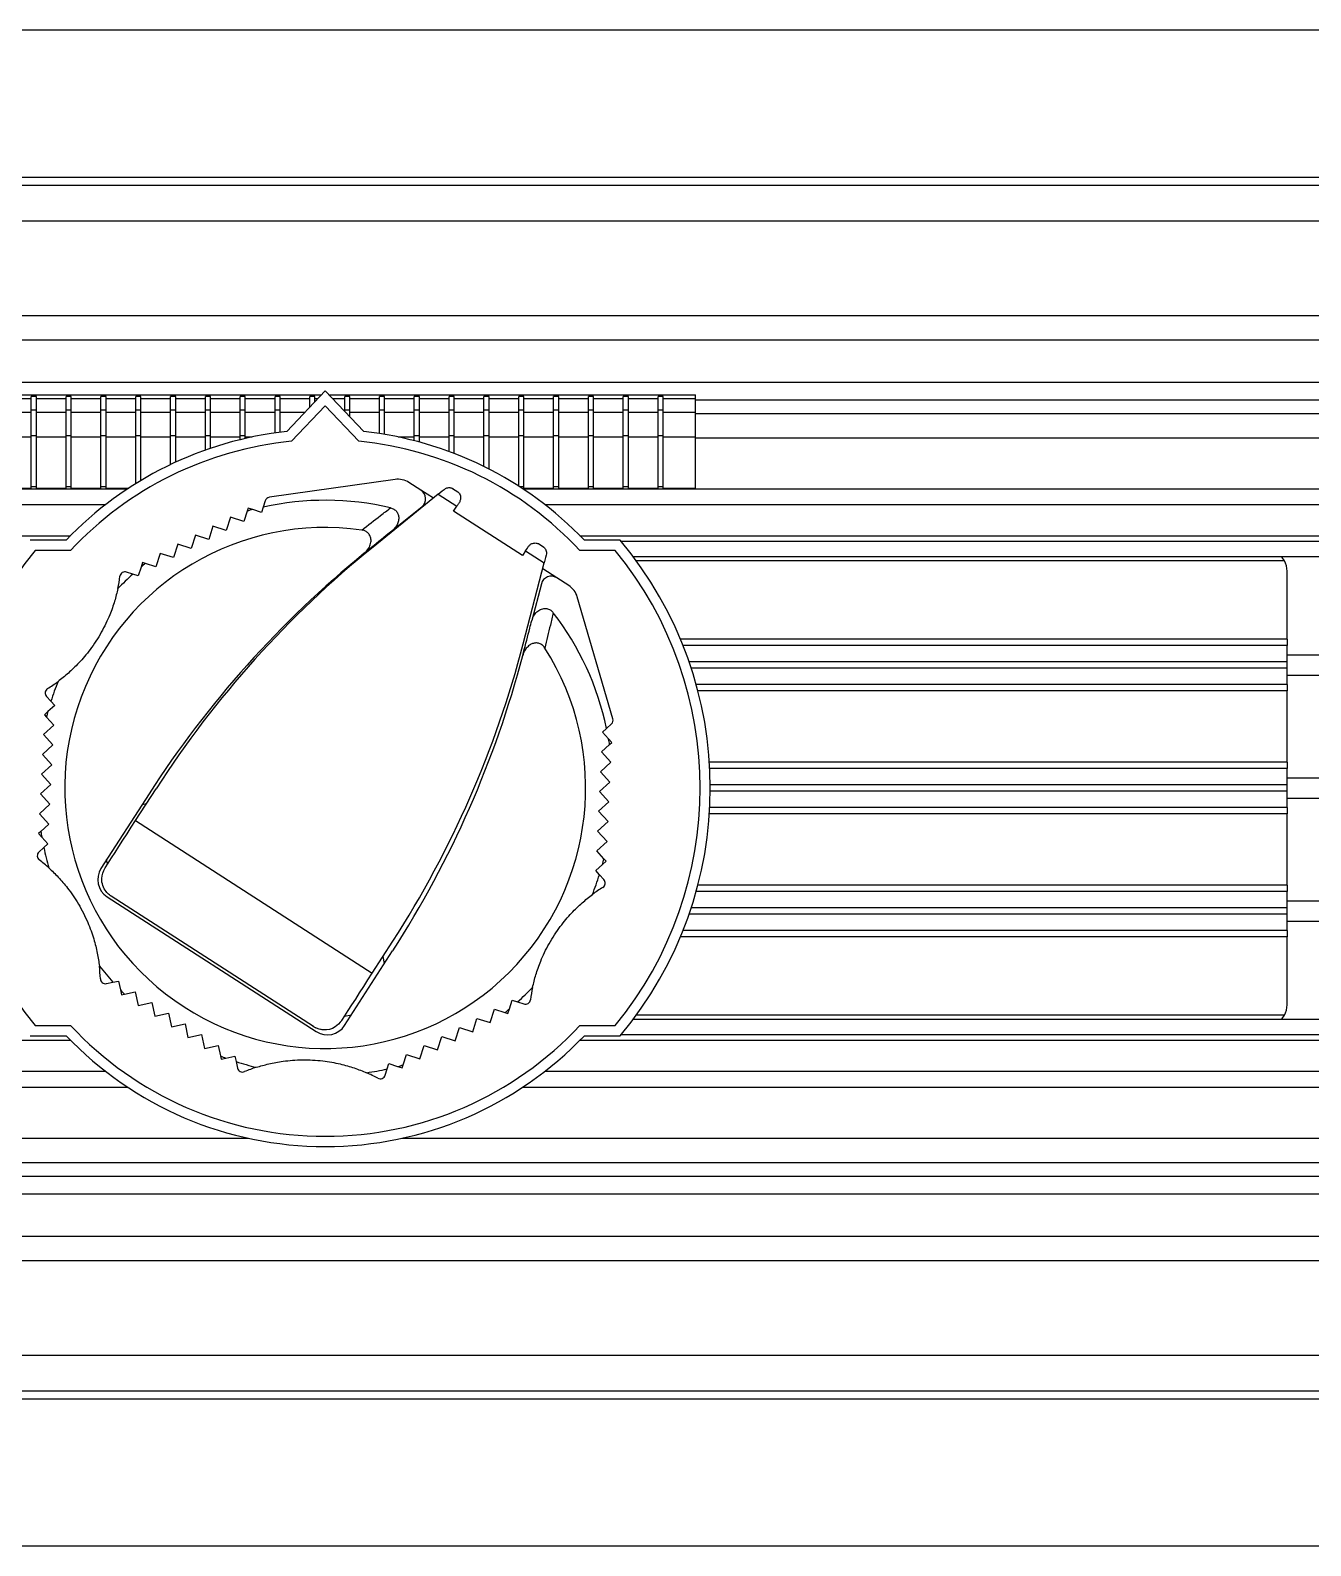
# Model space of a CAD drawing. Extents: x 7 to 135, y 1 to 99.
# Drawn here: x 23.69 to 29.94, y 41.63 to 49.03 of the extents above; entities that cross this region are included whole.
import ezdxf

# ---------------------------------------------------------------- set-up
doc = ezdxf.new("R2010")
doc.units = 0
doc.header["$MEASUREMENT"] = 0
doc.layers.add('OBJECT', color=7, linetype='CONTINUOUS')

msp = doc.modelspace()

# ---------------------------------------------------------------- linework, layer by layer
at = {"layer": 'OBJECT'}
for p, q in [((32.9759, 49.028), (17.9513, 49.028)), ((18.6586, 48.3117), (33.1403, 48.3117)), ((18.6593, 48.273), (33.1403, 48.273)), ((18.6373, 48.098), (33.1403, 48.098)), ((18.2263, 47.6356), (33.5153, 47.6356)), ((17.9513, 47.5173), (33.5153, 47.5173)), ((17.9513, 47.3113), (33.5153, 47.3113)), ((25.1266, 47.268), (24.9386, 47.0699)), ((25.3146, 47.0699), (25.1266, 47.268)), ((22.4341, 47.2495), (25.109, 47.2495)), ((23.5466, 47.2306), (23.6916, 47.2306)), ((23.7166, 47.2403), (23.6916, 47.2403)), ((23.6916, 47.1739), (23.6916, 47.2403)), ((23.7166, 47.1739), (23.7166, 47.2403)), ((23.7166, 47.2306), (23.8616, 47.2306)), ((23.8866, 47.2403), (23.8616, 47.2403)), ((23.8616, 47.1739), (23.8616, 47.2403)), ((23.8866, 47.1739), (23.8866, 47.2403)), ((23.8866, 47.2306), (24.0316, 47.2306)), ((24.0566, 47.2403), (24.0316, 47.2403)), ((24.0316, 47.1739), (24.0316, 47.2403)), ((24.0566, 47.1739), (24.0566, 47.2403)), ((24.0566, 47.2306), (24.2016, 47.2306)), ((24.2266, 47.2403), (24.2016, 47.2403)), ((24.2016, 47.1739), (24.2016, 47.2403)), ((24.2266, 47.1739), (24.2266, 47.2403)), ((24.2266, 47.2306), (24.3716, 47.2306)), ((24.3966, 47.2403), (24.3716, 47.2403)), ((24.3716, 47.1739), (24.3716, 47.2403)), ((24.3966, 47.1739), (24.3966, 47.2403)), ((24.3966, 47.2306), (24.5416, 47.2306)), ((24.5666, 47.2403), (24.5416, 47.2403)), ((24.5416, 47.1739), (24.5416, 47.2403)), ((24.5666, 47.1739), (24.5666, 47.2403)), ((24.5666, 47.2306), (24.7116, 47.2306)), ((24.7366, 47.2403), (24.7116, 47.2403)), ((24.7116, 47.1739), (24.7116, 47.2403)), ((24.7366, 47.1739), (24.7366, 47.2403)), ((24.7366, 47.2306), (24.8816, 47.2306)), ((24.9066, 47.2403), (24.8816, 47.2403)), ((24.8816, 47.1739), (24.8816, 47.2403)), ((24.9066, 47.1739), (24.9066, 47.2403)), ((24.9066, 47.2306), (25.0516, 47.2306)), ((25.1266, 47.1954), (24.9621, 47.022)), ((25.0766, 47.2403), (25.0516, 47.2403)), ((25.0516, 47.1889), (25.0516, 47.2403)), ((25.0766, 47.2153), (25.0766, 47.2403)), ((25.0766, 47.2306), (25.0911, 47.2306)), ((25.2911, 47.022), (25.1266, 47.1954)), ((25.1442, 47.2495), (26.9341, 47.2495)), ((25.1622, 47.2306), (25.2216, 47.2306)), ((25.2466, 47.2403), (25.2216, 47.2403)), ((25.2216, 47.1739), (25.2216, 47.2403)), ((25.2466, 47.1739), (25.2466, 47.2403)), ((25.2466, 47.2306), (25.3916, 47.2306)), ((25.4166, 47.2403), (25.3916, 47.2403)), ((25.3916, 47.1739), (25.3916, 47.2403)), ((25.4166, 47.1739), (25.4166, 47.2403)), ((25.4166, 47.2306), (25.5616, 47.2306)), ((25.5866, 47.2403), (25.5616, 47.2403)), ((25.5616, 47.1739), (25.5616, 47.2403)), ((25.5866, 47.1739), (25.5866, 47.2403)), ((25.5866, 47.2306), (25.7316, 47.2306)), ((25.7566, 47.2403), (25.7316, 47.2403)), ((25.7316, 47.1739), (25.7316, 47.2403)), ((25.7566, 47.1739), (25.7566, 47.2403)), ((25.7566, 47.2306), (25.9016, 47.2306)), ((25.9266, 47.2403), (25.9016, 47.2403)), ((25.9016, 47.1739), (25.9016, 47.2403)), ((25.9266, 47.1739), (25.9266, 47.2403)), ((25.9266, 47.2306), (26.0716, 47.2306)), ((26.0966, 47.2403), (26.0716, 47.2403)), ((26.0716, 47.1739), (26.0716, 47.2403)), ((26.0966, 47.1739), (26.0966, 47.2403)), ((26.0966, 47.2306), (26.2416, 47.2306)), ((26.2666, 47.2403), (26.2416, 47.2403)), ((26.2416, 47.1739), (26.2416, 47.2403)), ((26.2666, 47.1739), (26.2666, 47.2403)), ((26.2666, 47.2306), (26.4116, 47.2306)), ((26.4366, 47.2403), (26.4116, 47.2403)), ((26.4116, 47.1739), (26.4116, 47.2403)), ((26.4366, 47.1739), (26.4366, 47.2403)), ((26.4366, 47.2306), (26.5816, 47.2306)), ((26.6066, 47.2403), (26.5816, 47.2403)), ((26.5816, 47.1739), (26.5816, 47.2403)), ((26.6066, 47.1739), (26.6066, 47.2403)), ((26.6066, 47.2306), (26.7516, 47.2306)), ((26.7766, 47.2403), (26.7516, 47.2403)), ((26.7516, 47.1739), (26.7516, 47.2403)), ((26.7766, 47.1739), (26.7766, 47.2403)), ((26.7766, 47.2306), (26.9341, 47.2306)), ((26.9341, 47.2306), (26.9341, 47.2495)), ((26.9341, 47.1641), (26.9341, 47.2306)), ((26.9341, 47.2237), (33.5131, 47.2237)), ((23.5466, 47.1641), (23.6916, 47.1641)), ((23.7166, 47.1739), (23.6916, 47.1739)), ((23.6916, 47.0491), (23.6916, 47.1739)), ((23.7166, 47.0491), (23.7166, 47.1739)), ((23.7166, 47.1641), (23.8616, 47.1641)), ((23.8866, 47.1739), (23.8616, 47.1739)), ((23.8616, 47.0491), (23.8616, 47.1739)), ((23.8866, 47.0491), (23.8866, 47.1739)), ((23.8866, 47.1641), (24.0316, 47.1641)), ((24.0566, 47.1739), (24.0316, 47.1739)), ((24.0316, 47.0491), (24.0316, 47.1739)), ((24.0566, 47.0491), (24.0566, 47.1739)), ((24.0566, 47.1641), (24.2016, 47.1641)), ((24.2266, 47.1739), (24.2016, 47.1739)), ((24.2016, 47.0491), (24.2016, 47.1739)), ((24.2266, 47.0491), (24.2266, 47.1739)), ((24.2266, 47.1641), (24.3716, 47.1641)), ((24.3966, 47.1739), (24.3716, 47.1739)), ((24.3716, 47.0491), (24.3716, 47.1739)), ((24.3966, 47.0491), (24.3966, 47.1739)), ((24.3966, 47.1641), (24.5416, 47.1641)), ((24.5666, 47.1739), (24.5416, 47.1739)), ((24.5416, 47.0491), (24.5416, 47.1739)), ((24.5666, 47.0491), (24.5666, 47.1739)), ((24.5666, 47.1641), (24.7116, 47.1641)), ((24.7366, 47.1739), (24.7116, 47.1739)), ((24.7116, 47.0491), (24.7116, 47.1739)), ((24.7366, 47.0491), (24.7366, 47.1739)), ((24.7366, 47.1641), (24.8816, 47.1641)), ((24.9066, 47.1739), (24.8816, 47.1739)), ((24.8816, 47.0628), (24.8816, 47.1739)), ((24.9066, 47.0661), (24.9066, 47.1739)), ((24.9066, 47.1641), (25.0281, 47.1641)), ((25.2466, 47.1739), (25.2216, 47.1739)), ((25.2216, 47.1679), (25.2216, 47.1739)), ((25.2466, 47.1416), (25.2466, 47.1739)), ((25.2466, 47.1641), (25.3916, 47.1641)), ((25.4166, 47.1739), (25.3916, 47.1739)), ((25.3916, 47.0598), (25.3916, 47.1739)), ((25.4166, 47.0558), (25.4166, 47.1739)), ((25.4166, 47.1641), (25.5616, 47.1641)), ((25.5866, 47.1739), (25.5616, 47.1739)), ((25.5616, 47.0491), (25.5616, 47.1739)), ((25.5866, 47.0491), (25.5866, 47.1739)), ((25.5866, 47.1641), (25.7316, 47.1641)), ((25.7566, 47.1739), (25.7316, 47.1739)), ((25.7316, 47.0491), (25.7316, 47.1739)), ((25.7566, 47.0491), (25.7566, 47.1739)), ((25.7566, 47.1641), (25.9016, 47.1641)), ((25.9266, 47.1739), (25.9016, 47.1739)), ((25.9016, 47.0491), (25.9016, 47.1739)), ((25.9266, 47.0491), (25.9266, 47.1739)), ((25.9266, 47.1641), (26.0716, 47.1641)), ((26.0966, 47.1739), (26.0716, 47.1739)), ((26.0716, 47.0491), (26.0716, 47.1739)), ((26.0966, 47.0491), (26.0966, 47.1739)), ((26.0966, 47.1641), (26.2416, 47.1641)), ((26.2666, 47.1739), (26.2416, 47.1739)), ((26.2416, 47.0491), (26.2416, 47.1739)), ((26.2666, 47.0491), (26.2666, 47.1739)), ((26.2666, 47.1641), (26.4116, 47.1641)), ((26.4366, 47.1739), (26.4116, 47.1739)), ((26.4116, 47.0491), (26.4116, 47.1739)), ((26.4366, 47.0491), (26.4366, 47.1739)), ((26.4366, 47.1641), (26.5816, 47.1641)), ((26.6066, 47.1739), (26.5816, 47.1739)), ((26.5816, 47.0491), (26.5816, 47.1739)), ((26.6066, 47.0491), (26.6066, 47.1739)), ((26.6066, 47.1641), (26.7516, 47.1641)), ((26.7766, 47.1739), (26.7516, 47.1739)), ((26.7516, 47.0491), (26.7516, 47.1739)), ((26.7766, 47.0491), (26.7766, 47.1739)), ((26.7766, 47.1641), (26.9341, 47.1641)), ((26.9341, 47.0433), (26.9341, 47.1641)), ((26.9341, 47.1573), (32.9686, 47.1573)), ((23.5466, 47.0433), (23.6916, 47.0433)), ((23.7166, 47.0491), (23.6916, 47.0491)), ((23.6916, 46.7998), (23.6916, 47.0491)), ((23.7166, 46.7998), (23.7166, 47.0491)), ((23.7166, 47.0433), (23.8616, 47.0433)), ((23.8866, 47.0491), (23.8616, 47.0491)), ((23.8616, 46.7998), (23.8616, 47.0491)), ((23.8866, 46.7998), (23.8866, 47.0491)), ((23.8866, 47.0433), (24.0316, 47.0433)), ((24.0566, 47.0491), (24.0316, 47.0491)), ((24.0316, 46.7998), (24.0316, 47.0491)), ((24.0566, 46.7998), (24.0566, 47.0491)), ((24.0566, 47.0433), (24.2016, 47.0433)), ((24.2266, 47.0491), (24.2016, 47.0491)), ((24.2016, 46.8155), (24.2016, 47.0491)), ((24.2266, 46.8308), (24.2266, 47.0491)), ((24.2266, 47.0433), (24.3716, 47.0433)), ((24.3966, 47.0491), (24.3716, 47.0491)), ((24.3716, 46.9087), (24.3716, 47.0491)), ((24.3966, 46.9205), (24.3966, 47.0491)), ((24.3966, 47.0433), (24.5416, 47.0433)), ((24.5666, 47.0491), (24.5416, 47.0491)), ((24.5416, 46.9793), (24.5416, 47.0491)), ((24.5666, 46.988), (24.5666, 47.0491)), ((24.5666, 47.0433), (24.7116, 47.0433)), ((24.7366, 47.0491), (24.7116, 47.0491)), ((24.7116, 47.0301), (24.7116, 47.0491)), ((24.7366, 47.036), (24.7366, 47.0491)), ((24.7366, 47.0433), (24.77, 47.0433)), ((25.4833, 47.0433), (25.5616, 47.0433)), ((25.5866, 47.0491), (25.5616, 47.0491)), ((25.5616, 47.0251), (25.5616, 47.0491)), ((25.5866, 47.0185), (25.5866, 47.0491)), ((25.5866, 47.0433), (25.7316, 47.0433)), ((25.7566, 47.0491), (25.7316, 47.0491)), ((25.7316, 46.9721), (25.7316, 47.0491)), ((25.7566, 46.9627), (25.7566, 47.0491)), ((25.7566, 47.0433), (25.9016, 47.0433)), ((25.9266, 47.0491), (25.9016, 47.0491)), ((25.9016, 46.899), (25.9016, 47.0491)), ((25.9266, 46.8865), (25.9266, 47.0491)), ((25.9266, 47.0433), (26.0716, 47.0433)), ((26.0966, 47.0491), (26.0716, 47.0491)), ((26.0716, 46.8029), (26.0716, 47.0491)), ((26.0966, 46.7998), (26.0966, 47.0491)), ((26.0966, 47.0433), (26.2416, 47.0433)), ((26.2666, 47.0491), (26.2416, 47.0491)), ((26.2416, 46.7998), (26.2416, 47.0491)), ((26.2666, 46.7998), (26.2666, 47.0491)), ((26.2666, 47.0433), (26.4116, 47.0433)), ((26.4366, 47.0491), (26.4116, 47.0491)), ((26.4116, 46.7998), (26.4116, 47.0491)), ((26.4366, 46.7998), (26.4366, 47.0491)), ((26.4366, 47.0433), (26.5816, 47.0433)), ((26.6066, 47.0491), (26.5816, 47.0491)), ((26.5816, 46.7998), (26.5816, 47.0491)), ((26.6066, 46.7998), (26.6066, 47.0491)), ((26.6066, 47.0433), (26.7516, 47.0433)), ((26.7766, 47.0491), (26.7516, 47.0491)), ((26.7516, 46.7998), (26.7516, 47.0491)), ((26.7766, 46.7998), (26.7766, 47.0491)), ((26.7766, 47.0433), (26.9341, 47.0433)), ((26.9341, 46.7939), (26.9341, 47.0433)), ((26.9341, 47.0392), (32.9683, 47.0392)), ((25.4674, 46.836), (24.854, 46.7489)), ((25.5937, 46.7836), (25.5356, 46.821)), ((17.9513, 46.7898), (24.1615, 46.7898)), ((22.4341, 46.7898), (24.1615, 46.7898)), ((23.5466, 46.7939), (23.6916, 46.7939)), ((23.6916, 46.7939), (23.6916, 46.7998)), ((23.7166, 46.7998), (23.6916, 46.7998)), ((23.7166, 46.7939), (23.7166, 46.7998)), ((23.7166, 46.7939), (23.8616, 46.7939)), ((23.8616, 46.7939), (23.8616, 46.7998)), ((23.8866, 46.7998), (23.8616, 46.7998)), ((23.8866, 46.7939), (23.8866, 46.7998)), ((23.8866, 46.7939), (24.0316, 46.7939)), ((24.0316, 46.7939), (24.0316, 46.7998)), ((24.0566, 46.7998), (24.0316, 46.7998)), ((24.0566, 46.7939), (24.0566, 46.7998)), ((24.0566, 46.7939), (24.1677, 46.7939)), ((25.678, 46.7634), (25.36, 46.5062)), ((25.6545, 46.7444), (25.5937, 46.7836)), ((25.678, 46.7634), (25.769, 46.7048)), ((25.7481, 46.7925), (25.7747, 46.7754)), ((26.0966, 46.7998), (26.0765, 46.7998)), ((26.0918, 46.7898), (26.9341, 46.7898)), ((26.0918, 46.7898), (33.0195, 46.7898)), ((26.0966, 46.7939), (26.0966, 46.7998)), ((26.0966, 46.7939), (26.2416, 46.7939)), ((26.2416, 46.7939), (26.2416, 46.7998)), ((26.2666, 46.7998), (26.2416, 46.7998)), ((26.2666, 46.7939), (26.2666, 46.7998)), ((26.2666, 46.7939), (26.4116, 46.7939)), ((26.4116, 46.7939), (26.4116, 46.7998)), ((26.4366, 46.7998), (26.4116, 46.7998)), ((26.4366, 46.7939), (26.4366, 46.7998)), ((26.4366, 46.7939), (26.5816, 46.7939)), ((26.5816, 46.7939), (26.5816, 46.7998)), ((26.6066, 46.7998), (26.5816, 46.7998)), ((26.6066, 46.7939), (26.6066, 46.7998)), ((26.6066, 46.7939), (26.7516, 46.7939)), ((26.7516, 46.7939), (26.7516, 46.7998)), ((26.7766, 46.7998), (26.7516, 46.7998)), ((26.7766, 46.7939), (26.7766, 46.7998)), ((26.7766, 46.7939), (26.9341, 46.7939)), ((26.9341, 46.7898), (26.9341, 46.7939)), ((24.0522, 46.7114), (17.9513, 46.7114)), ((24.7458, 46.6816), (24.7296, 46.631)), ((24.7505, 46.6961), (24.7458, 46.6816)), ((24.7729, 46.6889), (24.7505, 46.6961)), ((24.8156, 46.6752), (24.7729, 46.6889)), ((24.8239, 46.7012), (24.8156, 46.6752)), ((24.8337, 46.7318), (24.8239, 46.7012)), ((25.4541, 46.5863), (25.598, 46.7027)), ((25.7534, 46.6806), (25.769, 46.7048)), ((26.0897, 46.464), (25.7534, 46.6806)), ((33.7213, 46.7114), (26.201, 46.7114)), ((24.5785, 46.6077), (24.5577, 46.5426)), ((24.6436, 46.5868), (24.5785, 46.6077)), ((24.6645, 46.6519), (24.6436, 46.5868)), ((24.7296, 46.631), (24.6645, 46.6519)), ((17.9513, 46.5614), (23.8831, 46.5614)), ((23.8613, 46.5389), (23.6869, 46.5389)), ((24.4926, 46.5635), (24.4717, 46.4985)), ((24.5577, 46.5426), (24.4926, 46.5635)), ((26.1672, 46.5225), (26.1937, 46.5054)), ((26.3701, 46.5614), (33.7213, 46.5614)), ((26.5664, 46.5389), (26.3919, 46.5389)), ((26.5705, 46.534), (33.7213, 46.534)), ((23.8829, 46.4889), (23.7104, 46.4889)), ((24.3206, 46.4752), (24.2997, 46.4101)), ((24.3857, 46.4543), (24.3206, 46.4752)), ((24.4066, 46.5193), (24.3857, 46.4543)), ((24.4717, 46.4985), (24.4066, 46.5193)), ((25.329, 46.485), (25.3175, 46.4757)), ((26.1052, 46.4881), (26.0897, 46.464)), ((26.1052, 46.4881), (26.1962, 46.4295)), ((26.5429, 46.4889), (26.3703, 46.4889)), ((33.7213, 46.459), (26.6299, 46.459)), ((24.1878, 46.3742), (24.1572, 46.384)), ((24.2138, 46.3659), (24.1878, 46.3742)), ((24.2274, 46.4085), (24.2138, 46.3659)), ((24.2346, 46.431), (24.2274, 46.4085)), ((24.2492, 46.4263), (24.2346, 46.431)), ((24.2997, 46.4101), (24.2492, 46.4263)), ((26.0934, 46.0336), (26.1962, 46.4295)), ((26.2573, 46.356), (26.1886, 46.4002)), ((29.8094, 46.4389), (26.6447, 46.4389)), ((29.8228, 46.0561), (29.8228, 46.389)), ((26.1818, 46.3265), (26.1353, 46.1474)), ((26.3154, 46.3185), (26.2573, 46.356)), ((26.5314, 45.6681), (26.3572, 46.2626)), ((29.8228, 46.0561), (26.8607, 46.0561)), ((29.8228, 46.0251), (26.8734, 46.0251)), ((29.8228, 46.0561), (29.8228, 46.0251)), ((29.8228, 45.9456), (29.8228, 46.0251)), ((26.091, 45.9772), (26.0948, 45.9915)), ((29.8228, 45.9456), (26.903, 45.9456)), ((29.8228, 45.98), (33.7213, 45.98)), ((29.8228, 45.9144), (29.8228, 45.9456)), ((29.8228, 45.9144), (26.9135, 45.9144)), ((29.8228, 45.8349), (29.8228, 45.9144)), ((29.8228, 45.88), (33.7213, 45.88)), ((29.8228, 45.8349), (26.9375, 45.8349)), ((29.8228, 45.8039), (26.9459, 45.8039)), ((29.8228, 45.8349), (29.8228, 45.8039)), ((29.8228, 45.4561), (29.8228, 45.8039)), ((23.7662, 45.7772), (23.7878, 45.7534)), ((23.8061, 45.7332), (23.7729, 45.7031)), ((23.7878, 45.7534), (23.8061, 45.7332)), ((23.8014, 45.6367), (23.7508, 45.5908)), ((23.7729, 45.7031), (23.7555, 45.6873)), ((23.7555, 45.6873), (23.7657, 45.676)), ((23.7657, 45.676), (23.8014, 45.6367)), ((26.5003, 45.6209), (26.5242, 45.6425)), ((23.7508, 45.5908), (23.7967, 45.5401)), ((26.4802, 45.6026), (26.5003, 45.6209)), ((26.5102, 45.5694), (26.4802, 45.6026)), ((26.5261, 45.552), (26.5102, 45.5694)), ((23.7967, 45.5401), (23.746, 45.4942)), ((23.746, 45.4942), (23.792, 45.4436)), ((26.4754, 45.5061), (26.5148, 45.5417)), ((26.5214, 45.4554), (26.4754, 45.5061)), ((26.5148, 45.5417), (26.5261, 45.552)), ((23.792, 45.4436), (23.7413, 45.3977)), ((26.4707, 45.4095), (26.5214, 45.4554)), ((29.8228, 45.4561), (27.0024, 45.4561)), ((29.8228, 45.4251), (27.0042, 45.4251)), ((29.8228, 45.4561), (29.8228, 45.4251)), ((29.8228, 45.3456), (29.8228, 45.4251)), ((23.7872, 45.347), (23.7366, 45.3011)), ((23.7413, 45.3977), (23.7872, 45.347)), ((26.466, 45.313), (26.5166, 45.3589)), ((26.5166, 45.3589), (26.4707, 45.4095)), ((29.8228, 45.3456), (27.0066, 45.3456)), ((29.8228, 45.38), (33.7213, 45.38)), ((29.8228, 45.3144), (29.8228, 45.3456)), ((23.7366, 45.3011), (23.7825, 45.2505)), ((24.2665, 45.3013), (24.032, 44.9374)), ((24.2005, 45.1707), (24.301, 45.3267)), ((26.5119, 45.2623), (26.466, 45.313)), ((29.8228, 45.3144), (27.0066, 45.3144)), ((29.8228, 45.2349), (29.8228, 45.3144)), ((29.8228, 45.28), (33.7213, 45.28)), ((23.7825, 45.2505), (23.7319, 45.2046)), ((23.7319, 45.2046), (23.7778, 45.1539)), ((24.2535, 45.253), (24.2324, 45.2484)), ((26.4613, 45.2164), (26.5119, 45.2623)), ((26.5072, 45.1658), (26.4613, 45.2164)), ((29.8228, 45.2039), (27.0024, 45.2039)), ((29.8228, 45.2349), (27.0042, 45.2349)), ((29.8228, 45.2349), (29.8228, 45.2039)), ((29.8228, 44.8561), (29.8228, 45.2039)), ((23.7385, 45.1183), (23.7272, 45.108)), ((23.7778, 45.1539), (23.7385, 45.1183)), ((24.2005, 45.1707), (25.3563, 44.4259)), ((26.4566, 45.1199), (26.5072, 45.1658)), ((26.5025, 45.0692), (26.4566, 45.1199)), ((23.7272, 45.108), (23.743, 45.0906)), ((23.743, 45.0906), (23.7731, 45.0574)), ((23.7731, 45.0574), (23.7529, 45.0391)), ((26.4519, 45.0233), (26.5025, 45.0692)), ((23.7529, 45.0391), (23.7291, 45.0175)), ((24.0643, 44.9593), (24.0597, 44.9804)), ((26.4875, 44.984), (26.4519, 45.0233)), ((26.4803, 44.9569), (26.4978, 44.9727)), ((26.4978, 44.9727), (26.4875, 44.984)), ((26.4471, 44.9268), (26.4803, 44.9569)), ((26.4655, 44.9066), (26.4471, 44.9268)), ((26.4871, 44.8828), (26.4655, 44.9066)), ((29.8228, 44.8251), (26.9375, 44.8251)), ((29.8228, 44.8561), (26.9459, 44.8561)), ((29.8228, 44.8561), (29.8228, 44.8251)), ((29.8228, 44.7456), (29.8228, 44.8251)), ((24.0619, 44.7991), (25.0832, 44.141)), ((25.0694, 44.1653), (24.0817, 44.8017)), ((29.8228, 44.78), (33.7213, 44.78)), ((29.8228, 44.7144), (26.903, 44.7144)), ((29.8228, 44.7456), (26.9135, 44.7456)), ((29.8228, 44.7144), (29.8228, 44.7456)), ((29.8228, 44.6349), (29.8228, 44.7144)), ((29.8228, 44.68), (33.7213, 44.68)), ((29.8228, 44.6039), (26.8607, 44.6039)), ((29.8228, 44.6349), (26.8734, 44.6349)), ((29.8228, 44.6349), (29.8228, 44.6039)), ((29.8228, 44.271), (29.8228, 44.6039)), ((25.2214, 44.1709), (25.4559, 44.5349)), ((25.3563, 44.4259), (25.4569, 44.5819)), ((25.4168, 44.4741), (25.4094, 44.5082)), ((24.0591, 44.3754), (24.0905, 44.3822)), ((24.0905, 44.3822), (24.1172, 44.388)), ((24.1172, 44.388), (24.1266, 44.3442)), ((24.1266, 44.3442), (24.1316, 44.3212)), ((24.1316, 44.3212), (24.1465, 44.3244)), ((24.1465, 44.3244), (24.1984, 44.3357)), ((24.1984, 44.3357), (24.2129, 44.2688)), ((24.2129, 44.2688), (24.2797, 44.2833)), ((24.2797, 44.2833), (24.2941, 44.2165)), ((24.2941, 44.2165), (24.3609, 44.2309)), ((24.3609, 44.2309), (24.3754, 44.1641)), ((25.9326, 44.1848), (25.9535, 44.2499)), ((25.9535, 44.2499), (26.0041, 44.2337)), ((26.0041, 44.2337), (26.0186, 44.229)), ((26.0186, 44.229), (26.0258, 44.2515)), ((26.0258, 44.2515), (26.0395, 44.2941)), ((26.0395, 44.2941), (26.0654, 44.2858)), ((26.0654, 44.2858), (26.0961, 44.276)), ((23.7104, 44.171), (23.8829, 44.171)), ((24.3754, 44.1641), (24.4422, 44.1786)), ((24.4422, 44.1786), (24.4566, 44.1118)), ((25.2543, 44.2219), (25.2201, 44.2145)), ((25.7607, 44.0965), (25.7816, 44.1615)), ((25.7816, 44.1615), (25.8467, 44.1407)), ((25.8467, 44.1407), (25.8675, 44.2057)), ((25.8675, 44.2057), (25.9326, 44.1848)), ((26.3703, 44.171), (26.5429, 44.171)), ((26.6299, 44.201), (33.7213, 44.201)), ((29.8094, 44.221), (26.6447, 44.221)), ((17.9513, 44.0986), (23.8831, 44.0986)), ((23.6869, 44.121), (23.8613, 44.121)), ((24.4566, 44.1118), (24.5234, 44.1262)), ((24.5234, 44.1262), (24.5379, 44.0594)), ((25.6747, 44.0523), (25.6956, 44.1174)), ((25.6956, 44.1174), (25.7607, 44.0965)), ((26.3701, 44.0986), (33.7213, 44.0986)), ((26.3919, 44.121), (26.5664, 44.121)), ((33.7213, 44.126), (26.5705, 44.126)), ((24.5379, 44.0594), (24.6047, 44.0739)), ((24.6047, 44.0739), (24.6159, 44.022)), ((24.6159, 44.022), (24.6191, 44.007)), ((24.6191, 44.007), (24.6422, 44.012)), ((24.6422, 44.012), (24.686, 44.0215)), ((24.686, 44.0215), (24.6917, 43.9949)), ((25.5074, 43.9784), (25.5236, 44.029)), ((25.5236, 44.029), (25.5887, 44.0081)), ((25.5887, 44.0081), (25.6096, 44.0732)), ((25.6096, 44.0732), (25.6747, 44.0523)), ((17.9513, 43.9486), (24.0522, 43.9486)), ((24.6917, 43.9949), (24.6985, 43.9634)), ((25.4195, 43.9282), (25.4293, 43.9588)), ((25.4293, 43.9588), (25.4377, 43.9848)), ((25.4377, 43.9848), (25.4803, 43.9711)), ((25.4803, 43.9711), (25.5028, 43.9639)), ((25.5028, 43.9639), (25.5074, 43.9784)), ((26.201, 43.9486), (33.7213, 43.9486)), ((17.9513, 43.8702), (24.1615, 43.8702)), ((26.0918, 43.8702), (33.0203, 43.8702)), ((17.9513, 43.6208), (24.7507, 43.6208)), ((25.5025, 43.6208), (32.9683, 43.6208)), ((17.9513, 43.5027), (32.9686, 43.5027)), ((17.9513, 43.4363), (33.5121, 43.4363)), ((17.9513, 43.3487), (33.5153, 43.3487)), ((17.9513, 43.1427), (33.5153, 43.1427)), ((17.9513, 43.0244), (33.5153, 43.0244)), ((18.578, 42.562), (33.5153, 42.562)), ((18.6911, 42.387), (33.5236, 42.387)), ((18.6817, 42.3483), (33.5153, 42.3483)), ((17.9513, 41.632), (32.9697, 41.632))]:
    msp.add_line(p, q, dxfattribs=at)
at = {"layer": 'OBJECT', "flags": 128}
for points in [[(25.678, 46.7634), (25.6882, 46.7717), (25.6981, 46.7796), (25.7071, 46.7869)], [(25.7814, 46.7241), (25.7799, 46.7218), (25.7784, 46.7194), (25.7769, 46.717), (25.7753, 46.7146), (25.7737, 46.7122), (25.7721, 46.7097), (25.7705, 46.7072), (25.769, 46.7048)], [(26.1052, 46.4881), (26.1094, 46.4947), (26.1136, 46.5012), (26.1177, 46.5075)], [(26.2056, 46.4657), (26.2027, 46.4545), (26.1995, 46.4422), (26.1962, 46.4295)], [(24.0518, 44.9399), (24.0668, 44.9632), (24.0832, 44.9886), (24.1008, 45.0159), (24.1194, 45.0448), (24.1389, 45.0751), (24.1591, 45.1064), (24.1797, 45.1384), (24.2005, 45.1707)], [(25.2077, 44.1952), (25.2226, 44.2184), (25.239, 44.2438), (25.2566, 44.2711), (25.2753, 44.3001), (25.2948, 44.3304), (25.3149, 44.3616), (25.3355, 44.3936), (25.3563, 44.4259)]]:
    msp.add_lwpolyline(points, dxfattribs=at)
at = {"layer": 'OBJECT'}
for centre, radius, start, end in [((25.1266, 45.33), 1.75, 96.16711, 136.30427), ((25.1266, 45.33), 1.75, 43.69573, 83.83289), ((25.1266, 45.33), 1.7, 95.55204, 137.0206), ((25.1266, 45.33), 1.7, 42.9794, 84.44796), ((25.4814, 46.7369), 0.1, 57.20378, 98.07767), ((24.8575, 46.7242), 0.025, 98.07767, 162.20378), ((25.5666, 46.7415), 0.05, 308.97277, 57.20378), ((25.1266, 45.33), 1.4042, 104.58947, 105.73503), ((25.1266, 45.33), 1.4042, 76.87009, 102.44976), ((25.1266, 45.33), 1.2714, 81.90442, 32.50313), ((25.1266, 45.33), 1.88, 319.97973, 40.02027), ((25.1266, 45.33), 1.83, 140.70554, 219.29446), ((28.4863, 42.5822), 5.02, 129.14201, 147.20378), ((28.5041, 42.6184), 5, 128.96241, 147.20378), ((25.3039, 46.5153), 0.0393, 309.56201, 346.20815), ((25.1266, 45.33), 1.83, 320.70554, 39.29446), ((29.7227, 46.389), 0.1, 29.98058, 44.44356), ((25.1266, 45.33), 1.4042, 131.95779, 136.13904), ((24.1495, 46.3602), 0.025, 72.20378, 172.3785), ((25.1266, 45.33), 1.4042, 128.67252, 129.81808), ((29.7227, 46.389), 0.1, 0, 29.98058), ((23.3648, 46.4652), 0.7667, 347.78207, 352.3785), ((26.2302, 46.3139), 0.05, 57.20378, 165.43478), ((26.2612, 46.2345), 0.1, 16.32988, 57.20378), ((25.1266, 45.33), 1.4042, 11.95779, 37.53746), ((21.2539, 47.2902), 5, 327.20378, 345.445), ((26.1328, 45.9813), 0.0393, 128.19914, 164.84735), ((21.2361, 47.254), 5.02, 327.20378, 345.26554), ((23.7847, 45.794), 0.025, 122.02905, 222.20378), ((23.3648, 46.4652), 0.7667, 302.02905, 306.62548), ((25.1266, 45.33), 1.4042, 158.26851, 162.44976), ((25.1266, 45.33), 1.4042, 164.58947, 165.73503), ((26.5074, 45.6611), 0.025, 312.20378, 16.32988), ((25.1266, 45.33), 1.4042, 8.67252, 9.81808), ((25.1266, 45.33), 1.4042, 188.67252, 189.81808), ((23.7459, 44.9989), 0.025, 132.20378, 232.3785), ((23.2626, 44.3719), 0.7667, 47.78207, 52.3785), ((25.1266, 45.33), 1.4042, 191.95779, 196.13904), ((25.1266, 45.33), 1.4042, 344.58947, 345.73503), ((24.116, 44.8832), 0.1, 147.20378, 237.20378), ((25.1266, 45.33), 1.4042, 338.26851, 342.44976), ((26.8884, 44.1948), 0.7667, 122.02905, 126.62548), ((26.4685, 44.866), 0.025, 302.02905, 42.20378), ((25.1266, 45.33), 1.4042, 218.26851, 222.44976), ((23.2626, 44.3719), 0.7667, 2.02905, 6.62548), ((24.0538, 44.3999), 0.025, 182.02905, 282.20378), ((25.1266, 45.33), 1.4042, 224.58947, 225.73503), ((25.1266, 45.33), 1.4042, 311.95779, 316.13904), ((26.8884, 44.1948), 0.7667, 167.78207, 172.3785), ((25.1266, 45.33), 1.4042, 308.67252, 309.81808), ((26.1037, 44.2998), 0.025, 252.20378, 352.3785), ((29.7227, 44.271), 0.1, 330, 0), ((25.1266, 45.33), 1.7, 222.9794, 317.0206), ((25.1374, 44.2251), 0.1, 237.20378, 327.20378), ((29.7227, 44.271), 0.1, 315.53288, 330), ((25.1266, 45.33), 1.75, 223.69573, 316.30427), ((25.1266, 45.33), 1.4042, 248.67252, 249.81808), ((25.1266, 45.33), 1.4042, 251.95779, 256.13904), ((24.723, 43.9687), 0.025, 192.20378, 292.3785), ((25.0244, 43.2366), 0.7667, 107.78207, 112.3785), ((25.1266, 45.33), 1.4042, 278.26851, 282.44976), ((25.0244, 43.2366), 0.7667, 62.02905, 66.62548), ((25.1266, 45.33), 1.4042, 284.58947, 285.73503), ((25.3957, 43.9358), 0.025, 242.02905, 342.20378)]:
    msp.add_arc(centre, radius, start, end, dxfattribs=at)
for points, knots in [([(25.7071, 46.7869), (25.7117, 46.7898), (25.7224, 46.7963), (25.7357, 46.7962), (25.744, 46.7942), (25.7475, 46.7928), (25.748, 46.7926), (25.7481, 46.7925)], [0, 0, 0, 0, 0.298367, 0.683512, 0.846612, 0.940069, 1, 1, 1, 1]), ([(25.7747, 46.7754), (25.7749, 46.7752), (25.7757, 46.7745), (25.7829, 46.7669), (25.7879, 46.7546), (25.7882, 46.7379), (25.7836, 46.7286), (25.7814, 46.7241)], [0, 0, 0, 0, 0.05888, 0.225671, 0.586689, 0.7985, 1, 1, 1, 1]), ([(25.3057, 46.5887), (25.3363, 46.6125), (25.3837, 46.6493), (25.4294, 46.6849), (25.4456, 46.6975)], [0, 0, 0, 0, 0.644903, 1, 1, 1, 1]), ([(25.4456, 46.6975), (25.4512, 46.6956), (25.4625, 46.692), (25.4757, 46.6799), (25.4837, 46.6647), (25.4865, 46.6475), (25.484, 46.6285), (25.4749, 46.608), (25.4635, 46.5941), (25.4555, 46.5874), (25.4541, 46.5863)], [0, 0, 0, 0, 0.125853, 0.252185, 0.37028, 0.488558, 0.620391, 0.776272, 0.963005, 1, 1, 1, 1]), ([(25.3421, 46.506), (25.3452, 46.5136), (25.3508, 46.5272), (25.3504, 46.5489), (25.3435, 46.5667), (25.3312, 46.5795), (25.3181, 46.5863), (25.3093, 46.588), (25.3057, 46.5887)], [0, 0, 0, 0, 0.227792, 0.4096, 0.592558, 0.749118, 0.897702, 1, 1, 1, 1]), ([(25.4541, 46.5863), (25.4442, 46.5782), (25.4032, 46.5451), (25.361, 46.5109), (25.329, 46.485)], [0, 0, 0, 0, 0.243747, 1, 1, 1, 1]), ([(26.1177, 46.5075), (26.1205, 46.5109), (26.1268, 46.5187), (26.1407, 46.5254), (26.1535, 46.5263), (26.1622, 46.5244), (26.1664, 46.5229), (26.1669, 46.5226), (26.1672, 46.5225)], [0, 0, 0, 0, 0.178041, 0.399403, 0.709894, 0.856188, 0.940681, 1, 1, 1, 1]), ([(25.3175, 46.4757), (25.3249, 46.4827), (25.3345, 46.4918), (25.3407, 46.5033), (25.3421, 46.506)], [0, 0, 0, 0, 0.774393, 1, 1, 1, 1]), ([(26.1937, 46.5054), (26.1939, 46.5052), (26.1947, 46.5045), (26.2019, 46.4968), (26.2078, 46.4842), (26.2062, 46.471), (26.2056, 46.4657)], [0, 0, 0, 0, 0.071257, 0.2731, 0.710026, 1, 1, 1, 1]), ([(24.1142, 46.303), (24.1093, 46.2827), (24.0996, 46.2421), (24.0743, 46.171), (24.0358, 46.0896), (23.9817, 46.0065), (23.9253, 45.9402), (23.8723, 45.8889), (23.8389, 45.8629), (23.8222, 45.8499)], [0, 0, 0, 0, 0.132478, 0.264598, 0.424795, 0.586022, 0.731881, 0.865749, 1, 1, 1, 1]), ([(26.1353, 46.1474), (26.1387, 46.157), (26.1451, 46.1747), (26.1631, 46.1937), (26.1828, 46.2046), (26.2028, 46.2073), (26.2208, 46.2025), (26.2328, 46.1942), (26.2382, 46.1878), (26.2401, 46.1855)], [0, 0, 0, 0, 0.217487, 0.39916, 0.546197, 0.694172, 0.820048, 0.936501, 1, 1, 1, 1]), ([(26.2401, 46.1855), (26.2353, 46.1656), (26.2218, 46.1093), (26.2079, 46.0509), (26.1989, 46.0132)], [0, 0, 0, 0, 0.355096, 1, 1, 1, 1]), ([(26.0948, 45.9915), (26.1051, 46.0314), (26.1188, 46.084), (26.132, 46.135), (26.1353, 46.1474)], [0, 0, 0, 0, 0.756253, 1, 1, 1, 1]), ([(26.1084, 46.0122), (26.1028, 46.0036), (26.0954, 45.9926), (26.0918, 45.98), (26.091, 45.9772)], [0, 0, 0, 0, 0.776269, 1, 1, 1, 1]), ([(26.1989, 46.0132), (26.1952, 46.018), (26.1879, 46.0277), (26.1719, 46.0363), (26.1549, 46.0387), (26.1384, 46.0353), (26.122, 46.0268), (26.1132, 46.0173), (26.1084, 46.0122)], [0, 0, 0, 0, 0.168422, 0.337685, 0.491553, 0.640566, 0.804828, 1, 1, 1, 1]), ([(23.7778, 44.9397), (23.7929, 44.9253), (23.8232, 44.8966), (23.8722, 44.8392), (23.9233, 44.7651), (23.9683, 44.6767), (23.9975, 44.5947), (24.0155, 44.5231), (24.0213, 44.4813), (24.0242, 44.4603)], [0, 0, 0, 0, 0.132478, 0.264598, 0.424795, 0.586022, 0.731881, 0.86575, 1, 1, 1, 1]), ([(24.0817, 44.8017), (24.0811, 44.8021), (24.0797, 44.8031), (24.0763, 44.8054), (24.0672, 44.8125), (24.054, 44.8264), (24.0397, 44.8526), (24.0317, 44.8915), (24.0446, 44.9224), (24.0518, 44.9399)], [0, 0, 0, 0, 0.0076049, 0.0182139, 0.0511786, 0.2081481, 0.4480056, 0.6874157, 1, 1, 1, 1]), ([(26.1391, 44.357), (26.1439, 44.3773), (26.1537, 44.4179), (26.1789, 44.489), (26.2175, 44.5704), (26.2716, 44.6535), (26.328, 44.7198), (26.381, 44.7711), (26.4143, 44.7971), (26.431, 44.8101)], [0, 0, 0, 0, 0.132478, 0.264598, 0.424795, 0.586022, 0.731881, 0.865749, 1, 1, 1, 1]), ([(25.2077, 44.1952), (25.1972, 44.1834), (25.1709, 44.1538), (25.1317, 44.1476), (25.1046, 44.1508), (25.0932, 44.1539), (25.0857, 44.1567), (25.0807, 44.159), (25.0768, 44.161), (25.0738, 44.1626), (25.0711, 44.1642), (25.0699, 44.165), (25.0694, 44.1653)], [0, 0, 0, 0, 0.257042, 0.648855, 0.771717, 0.853554, 0.906665, 0.940877, 0.963094, 0.985435, 0.99373, 1, 1, 1, 1]), ([(24.7902, 43.9667), (24.8102, 43.9726), (24.8502, 43.9845), (24.9245, 43.9982), (25.0142, 44.0055), (25.1132, 44.0002), (25.1989, 43.9845), (25.2698, 43.9643), (25.309, 43.9484), (25.3286, 43.9404)], [0, 0, 0, 0, 0.132478, 0.264598, 0.424795, 0.586023, 0.731881, 0.865749, 1, 1, 1, 1])]:
    msp.add_open_spline(points, degree=3, knots=knots, dxfattribs=at)

doc.saveas('drawing.dxf')
